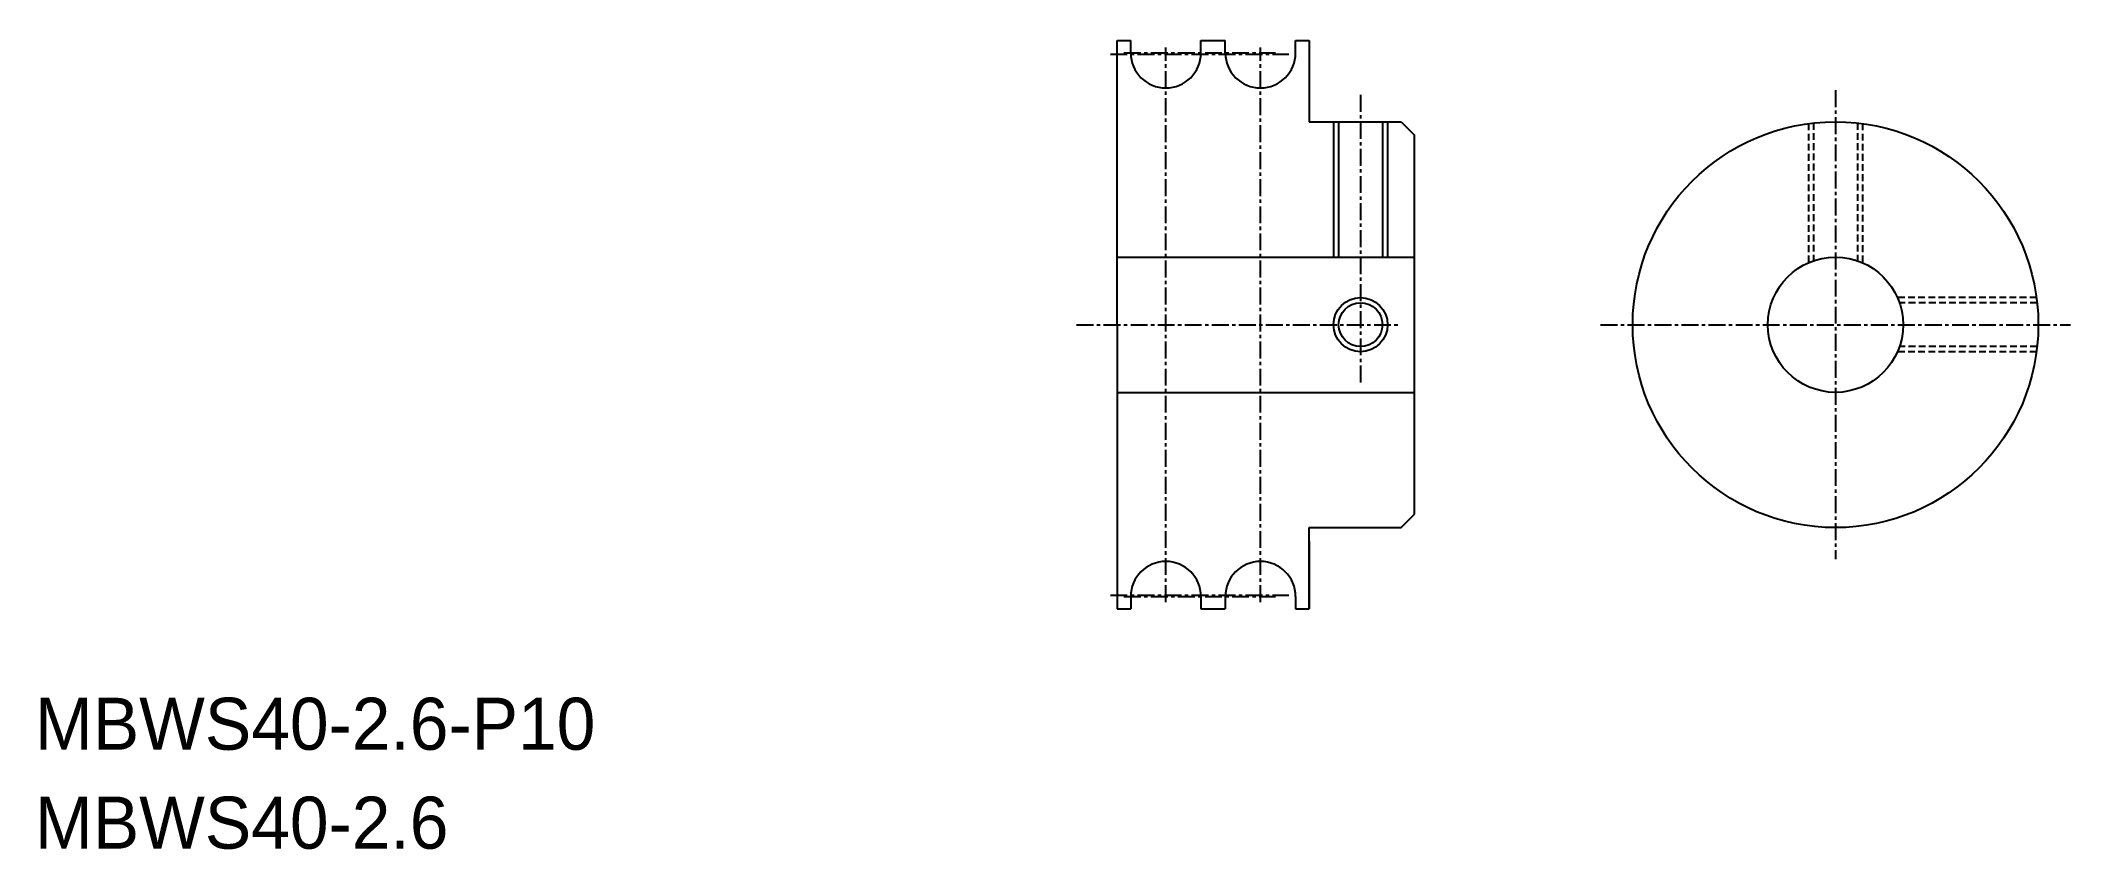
# Model space of a CAD drawing. Extents: x -31 to 119, y -11 to 49.
import ezdxf

# ---------------------------------------------------------------- set-up
doc = ezdxf.new("R2010")
doc.units = 0
doc.linetypes.add('CENTER', pattern=[2, 1.25, -0.25, 0.25, -0.25])
doc.linetypes.add('DASHED', pattern=[0.75, 0.5, -0.25])
doc.layers.get('0').update_dxf_attribs({"linetype": 'CONTINUOUS'})
doc.layers.add('CENTER', color=1, linetype='CENTER')

msp = doc.modelspace()

# ---------------------------------------------------------------- linework, layer by layer
at = {"color": 7, "linetype": 'CONTINUOUS'}
for p, q in [((48.32, 27.73), (48.32, 48.73)), ((48.32, 48.73), (49.32, 48.73)), ((49.32, 47.83), (49.32, 48.73)), ((54.52, 47.83), (54.52, 48.73)), ((54.52, 48.73), (56.32, 48.73)), ((56.32, 47.83), (56.32, 48.73)), ((61.52, 48.73), (62.52, 48.73)), ((61.52, 47.83), (61.52, 48.73)), ((62.52, 48.73), (62.52, 42.73)), ((62.52, 42.73), (69.32, 42.73)), ((64.7, 42.73), (64.7, 32.73)), ((67.94, 42.73), (67.94, 32.73)), ((69.32, 42.73), (70.32, 41.73)), ((70.32, 13.73), (70.32, 41.73)), ((48.32, 32.73), (70.32, 32.73)), ((48.32, 27.73), (48.32, 6.73)), ((48.32, 22.73), (70.32, 22.73)), ((69.32, 12.73), (70.32, 13.73)), ((62.52, 12.73), (69.32, 12.73)), ((62.52, 6.73), (62.52, 12.73)), ((62.52, 11.73), (62.52, 6.73)), ((49.32, 7.63), (49.32, 6.73)), ((54.52, 7.63), (54.52, 6.73)), ((56.32, 7.63), (56.32, 6.73)), ((61.52, 7.63), (61.52, 6.73)), ((61.52, 7.63), (61.52, 6.73)), ((48.32, 6.73), (49.32, 6.73)), ((54.52, 6.73), (56.32, 6.73)), ((61.52, 6.73), (62.52, 6.73)), ((61.52, 6.73), (62.52, 6.73))]:
    msp.add_line(p, q, dxfattribs=at)
at = {"color": 3, "linetype": 'CONTINUOUS'}
for p, q in [((64.32, 42.73), (64.32, 32.73)), ((68.32, 42.73), (68.32, 32.73))]:
    msp.add_line(p, q, dxfattribs=at)
at = {"color": 3, "linetype": 'DASHED'}
for p, q in [((99.45, 42.6), (99.45, 32.31)), ((99.83, 42.64), (99.83, 32.46)), ((103.07, 42.64), (103.07, 32.46)), ((103.45, 42.6), (103.45, 32.31)), ((116.32, 29.73), (106.03, 29.73)), ((116.36, 29.35), (106.18, 29.35)), ((116.32, 25.73), (106.03, 25.73)), ((116.36, 26.11), (106.18, 26.11))]:
    msp.add_line(p, q, dxfattribs=at)
at = {"color": 7, "linetype": 'CONTINUOUS'}
for centre, radius in [((101.45, 27.73), 15), ((101.45, 27.73), 5), ((66.32, 27.73), 1.62)]:
    msp.add_circle(centre, radius, dxfattribs=at)
at = {"color": 3, "linetype": 'CONTINUOUS'}
msp.add_circle((66.32, 27.73), 2, dxfattribs=at)
at = {"color": 7, "linetype": 'CONTINUOUS'}
for centre, start, end in [((51.92, 47.83), 180, 0), ((58.92, 47.83), 180, 0), ((51.92, 7.63), 360, 180), ((58.92, 7.63), 360, 180)]:
    msp.add_arc(centre, 2.6, start, end, dxfattribs=at)
at = {"layer": 'CENTER', "color": 1, "linetype": 'CENTER'}
for p, q in [((51.92, 7.23), (51.92, 48.23)), ((58.92, 7.23), (58.92, 48.23)), ((47.82, 47.73), (61.02, 47.73)), ((48.82, 47.83), (60.02, 47.83)), ((101.45, 45.06), (101.45, 10.4)), ((66.32, 44.72), (66.32, 23.23)), ((45.32, 27.73), (69.32, 27.73)), ((84.07, 27.73), (118.83, 27.73)), ((47.82, 7.73), (61.02, 7.73)), ((48.82, 7.63), (60.02, 7.63))]:
    msp.add_line(p, q, dxfattribs=at)

# ---------------------------------------------------------------- texts
at = {"color": 7, "linetype": 'CONTINUOUS'}
for s, height, p in [('MBWS40-2.6-P10', 3.8472, (-31.73, -3.69)), ('MBWS40-2.6', 3.847, (-31.73, -11))]:
    msp.add_text(s, height=height, dxfattribs=at).set_placement(p)

doc.saveas('drawing.dxf')
